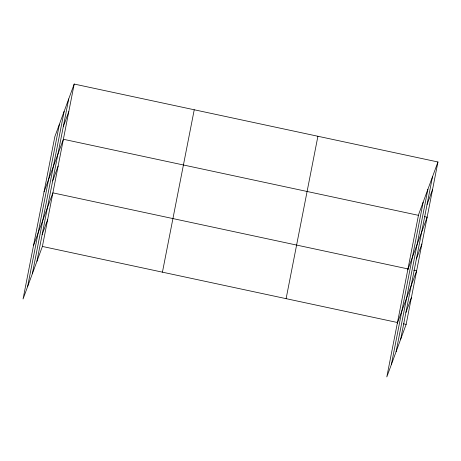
<?xml version="1.0" encoding="UTF-8"?>
<svg xmlns="http://www.w3.org/2000/svg" width="461" height="461" viewBox="0 0 461 461"><rect width="100%" height="100%" fill="white"/><g stroke="black" fill="none" stroke-linecap="round" stroke-linejoin="round"><path stroke-width="0.69" d="M27.625 286.586L59.429 124.188M32.339 273.776L64.142 111.372M36.915 261.341L68.718 98.936M74.192 84.052L54.853 136.623L23.05 299.022L42.395 246.451L74.192 84.052L437.95 161.978L406.147 324.377L386.808 376.948L418.605 214.549L437.95 161.978M162.433 272.169L194.237 109.764M286.108 298.665L317.911 136.26M391.383 364.513L423.181 202.114M396.097 351.703L427.894 189.298M400.672 339.261L432.476 176.863M63.313 126.544L68.787 111.66M44.037 191.839L63.382 139.268L418.715 215.391M52.658 180.948L58.132 166.064M33.544 245.431L52.888 192.859L408.221 268.982M42.164 234.54L47.639 219.655M427.065 204.471L432.545 189.586M407.795 269.766L427.14 217.194L424.327 216.589M416.416 258.875L421.89 243.99M397.301 323.357L416.64 270.786L413.834 270.186M405.916 312.466L411.396 297.581M42.395 246.451L397.722 322.573M403.34 323.778L406.147 324.377"/></g></svg>
